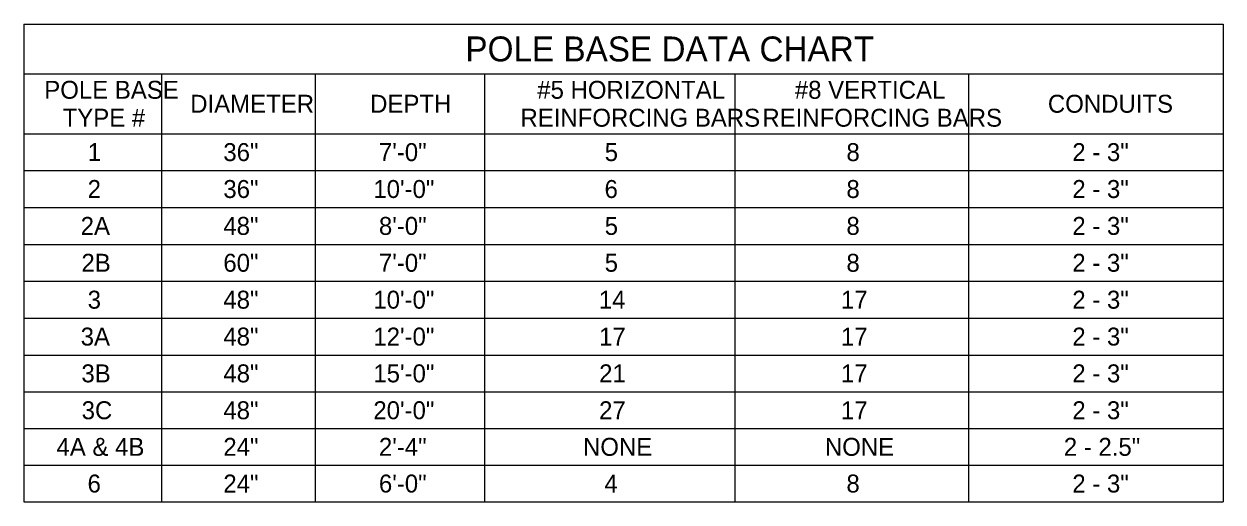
# Model space of a CAD drawing. Extents: x 1.3 to 15.2, y 0.6 to 9.9.
# Drawn here: x 9.2 to 15.23, y 7.53 to 9.93 of the extents above; entities that cross this region are included whole.
import ezdxf

# ---------------------------------------------------------------- set-up
doc = ezdxf.new("R2010")
doc.units = 0
doc.layers.add('SD_P_Dimension Lines', color=7, linetype='Continuous')
doc.layers.add('SD_P_Dimension Text', color=7, linetype='Continuous')

msp = doc.modelspace()

# ---------------------------------------------------------------- linework, layer by layer
at = {"layer": 'SD_P_Dimension Lines'}
for p, q in [((9.2036, 9.9296), (15.2256, 9.9296)), ((9.2036, 9.9296), (9.2036, 7.5326)), ((15.2256, 9.9296), (15.2256, 7.5326)), ((9.2036, 9.6796), (15.2256, 9.6796)), ((9.8945, 9.6796), (9.8945, 7.5326)), ((10.6663, 9.6796), (10.6663, 7.5326)), ((11.5167, 9.6796), (11.5167, 7.5326)), ((12.7745, 9.6796), (12.7745, 7.5326)), ((13.9465, 9.6796), (13.9465, 7.5326)), ((9.2036, 9.3796), (15.2256, 9.3796)), ((9.2036, 9.1946), (15.2256, 9.1946)), ((9.2036, 9.0096), (15.2256, 9.0096)), ((9.2036, 8.8246), (15.2256, 8.8246)), ((9.2036, 8.6396), (15.2256, 8.6396)), ((9.2036, 8.4546), (15.2256, 8.4546)), ((9.2036, 8.2696), (15.2256, 8.2696)), ((9.2036, 8.0846), (15.2256, 8.0846)), ((9.2036, 7.9016), (15.2256, 7.9016)), ((9.2036, 7.7166), (15.2256, 7.7166)), ((9.2036, 7.5326), (15.2256, 7.5326))]:
    msp.add_line(p, q, dxfattribs=at)

# ---------------------------------------------------------------- texts
at = {"layer": 'SD_P_Dimension Text'}
for s, height, p in [('POLE BASE DATA CHART', 0.125, (11.4204, 9.7421)), ('POLE BASE', 0.09, (9.3054, 9.5546)), ('#5 HORIZONTAL', 0.09, (11.7814, 9.5546)), ('#8 VERTICAL', 0.09, (13.075, 9.5546)), ('CONDUITS', 0.09, (14.346, 9.4846)), ('DIAMETER', 0.09, (10.0385, 9.4846)), ('DEPTH', 0.09, (10.9421, 9.4846)), ('TYPE #', 0.09, (9.3977, 9.4146)), ('REINFORCING BARS', 0.09, (11.6972, 9.4146)), ('REINFORCING BARS', 0.09, (12.9121, 9.4146)), ('1', 0.09, (9.5236, 9.2421)), ('36"', 0.09, (10.2048, 9.2421)), ('7\'-0"', 0.09, (10.9862, 9.2421)), ('5', 0.09, (12.1202, 9.2421)), ('8', 0.09, (13.3342, 9.2421)), ('2 - 3"', 0.09, (14.4687, 9.2421)), ('2', 0.09, (9.5233, 9.0571)), ('36"', 0.09, (10.2048, 9.0571)), ('10\'-0"', 0.09, (10.9582, 9.0571)), ('6', 0.09, (12.1193, 9.0571)), ('8', 0.09, (13.3342, 9.0571)), ('2 - 3"', 0.09, (14.4687, 9.0571)), ('2A', 0.09, (9.4883, 8.8721)), ('48"', 0.09, (10.2048, 8.8721)), ('8\'-0"', 0.09, (10.9862, 8.8721)), ('5', 0.09, (12.1202, 8.8721)), ('8', 0.09, (13.3342, 8.8721)), ('2 - 3"', 0.09, (14.4687, 8.8721)), ('2B', 0.09, (9.4921, 8.6871)), ('60"', 0.09, (10.2048, 8.6871)), ('7\'-0"', 0.09, (10.9862, 8.6871)), ('5', 0.09, (12.1202, 8.6871)), ('8', 0.09, (13.3342, 8.6871)), ('2 - 3"', 0.09, (14.4687, 8.6871)), ('3', 0.09, (9.5234, 8.5021)), ('48"', 0.09, (10.2048, 8.5021)), ('10\'-0"', 0.09, (10.9582, 8.5021)), ('14', 0.09, (12.0908, 8.5021)), ('17', 0.09, (13.3069, 8.5021)), ('2 - 3"', 0.09, (14.4687, 8.5021)), ('3A', 0.09, (9.4883, 8.3171)), ('48"', 0.09, (10.2048, 8.3171)), ('12\'-0"', 0.09, (10.9582, 8.3171)), ('17', 0.09, (12.092, 8.3171)), ('17', 0.09, (13.3069, 8.3171)), ('2 - 3"', 0.09, (14.4687, 8.3171)), ('3B', 0.09, (9.4921, 8.1326)), ('48"', 0.09, (10.2048, 8.1326)), ('15\'-0"', 0.09, (10.9582, 8.1326)), ('21', 0.09, (12.0923, 8.1326)), ('17', 0.09, (13.3069, 8.1326)), ('2 - 3"', 0.09, (14.4687, 8.1326)), ('3C', 0.09, (9.4932, 7.9476)), ('48"', 0.09, (10.2048, 7.9476)), ('20\'-0"', 0.09, (10.9582, 7.9476)), ('27', 0.09, (12.092, 7.9476)), ('17', 0.09, (13.3069, 7.9476)), ('2 - 3"', 0.09, (14.4687, 7.9476)), ('4A & 4B', 0.09, (9.3669, 7.7641)), ('24"', 0.09, (10.2048, 7.7641)), ('2\'-4"', 0.09, (10.9862, 7.7641)), ('NONE', 0.09, (12.0112, 7.7641)), ('NONE', 0.09, (13.2261, 7.7641)), ('2 - 2.5"', 0.09, (14.426, 7.7641)), ('6', 0.09, (9.5228, 7.5801)), ('24"', 0.09, (10.2048, 7.5801)), ('6\'-0"', 0.09, (10.9862, 7.5801)), ('4', 0.09, (12.1188, 7.5801)), ('8', 0.09, (13.3342, 7.5801)), ('2 - 3"', 0.09, (14.4687, 7.5801))]:
    msp.add_text(s, height=height, dxfattribs=at).set_placement(p)

doc.saveas('drawing.dxf')
